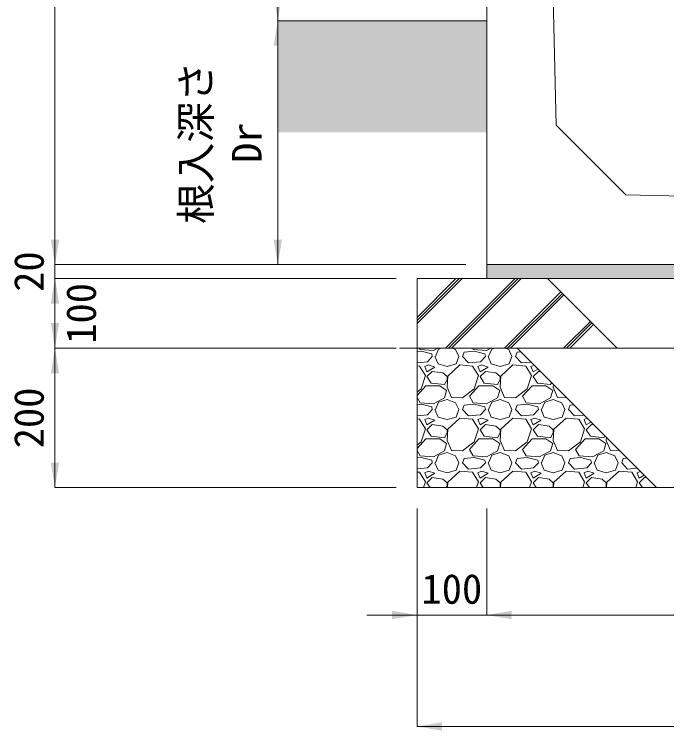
# Model space of a CAD drawing. Units: millimetres at full size, sheet at 1:40; some dimension numbers follow another scale. Extents: x 221193 to 264773, y 874627 to 883926.
# Drawn here: x 227187 to 228124, y 879090 to 880118 of the extents above; entities that cross this region are included whole.
import ezdxf
from ezdxf.enums import TextEntityAlignment as Align

# ---------------------------------------------------------------- set-up
doc = ezdxf.new("R2010")
doc.units = ezdxf.units.MM
doc.header["$LTSCALE"] = 40
for name, color, linetype, lineweight in [('0_2', 7, 'Continuous', 15), ('ハッチング', 7, 'Continuous', 5), ('寸法線', 7, 'Continuous', 13), ('本体', 2, 'Continuous', 20), ('舗装・基礎', 3, 'Continuous', 13), ('補助線', 8, 'Continuous', 13)]:
    doc.layers.add(name, color=color, linetype=linetype, lineweight=lineweight)
doc.layers.add('ハッチング_モルタル', color=30, linetype='Continuous')
doc.layers.add('ハッチング_土質', color=30, linetype='Continuous')
doc.styles.add('ＭＳ ゴシック', font='')
doc.styles.get('ＭＳ ゴシック').set_extended_font_data('MS Gothic')

# ---------------------------------------------------------------- blocks, each defined once
blk = doc.blocks.new('filled_arrow')
at = {"color": 0, "linetype": 'Continuous', "lineweight": -2}
blk.add_solid([(7.5, 1.25), (0, 0), (7.5, -1.25)], dxfattribs=at)

msp = doc.modelspace()

# ---------------------------------------------------------------- hatches: boundary and pattern name
at = {"layer": 'ハッチング'}
h = msp.add_hatch(dxfattribs=at)
h.set_pattern_fill('USER', color=256, style=0, pattern_type=2)
h.set_pattern_definition([(45, (122598.04, 889066.03), (-42.42641, 42.42641), []), (45, (122602.39, 889066.03), (-42.42641, 42.42641), []), (45, (122606.74, 889066.03), (-42.42641, 42.42641), [])])
h.paths.add_polyline_path([(228053.33, 879638.46), (227953.34, 879738.46), (227765.83, 879738.46), (227765.83, 879638.46)])
at = {"layer": 'ハッチング_モルタル'}
msp.add_hatch(color=256, dxfattribs=at).paths.add_polyline_path([(227865.83, 879758.46), (227865.83, 879738.46), (228815.83, 879738.46), (228815.83, 879758.46), (228965.83, 879758.46)])
at = {"layer": 'ハッチング_土質'}
msp.add_hatch(color=256, dxfattribs=at).paths.add_polyline_path([(227565.85, 880108.46), (227565.85, 879948.46), (227865.83, 879948.46), (227865.83, 880108.46)])

# ---------------------------------------------------------------- linework, layer by layer
at = {"layer": '0_2', "lineweight": 13}
for p, q in [((227865.83, 879758.46), (227865.83, 879738.46)), ((227765.83, 879638.46), (228053.33, 879638.46)), ((228053.33, 879438.46), (228778.33, 879438.46))]:
    msp.add_line(p, q, dxfattribs=at)
at = {"layer": '0_2'}
for p, q in [((227765.83, 879738.46), (228915.83, 879738.46)), ((227765.83, 879738.46), (227765.83, 879438.46)), ((227740.83, 879638.46), (228915.83, 879638.46)), ((228915.83, 879438.46), (227765.83, 879438.46))]:
    msp.add_line(p, q, dxfattribs=at)
at = {"layer": 'ハッチング'}
for p, q in [((227771.75, 879634.26), (227765.83, 879633.64)), ((227770.22, 879636.55), (227769.11, 879638.46)), ((227789.27, 879635.02), (227770.22, 879636.55)), ((227786.99, 879630.45), (227771.75, 879634.26)), ((227795.83, 879638.46), (227789.27, 879635.02)), ((227792.32, 879626.64), (227796.89, 879637.31)), ((227796.89, 879637.31), (227800.57, 879638.46)), ((227816.18, 879638.46), (227821.28, 879636.55)), ((227821.28, 879636.55), (227825.85, 879626.64)), ((227847.95, 879634.26), (227833.47, 879632.74)), ((227846.42, 879636.55), (227845.31, 879638.46)), ((227865.47, 879635.02), (227846.42, 879636.55)), ((227863.19, 879630.45), (227847.95, 879634.26)), ((227872.03, 879638.46), (227865.47, 879635.02)), ((227868.52, 879626.64), (227873.09, 879637.31)), ((227873.09, 879637.31), (227876.77, 879638.46)), ((227892.38, 879638.46), (227897.48, 879636.55)), ((227897.48, 879636.55), (227902.05, 879626.64)), ((227787.75, 879626.64), (227780.89, 879619.02)), ((227787.75, 879626.64), (227786.99, 879630.45)), ((227791.56, 879626.64), (227796.13, 879615.97)), ((227822.04, 879615.97), (227825.85, 879626.64)), ((227831.18, 879626.64), (227833.47, 879632.74)), ((227839.56, 879617.5), (227831.18, 879626.64)), ((227863.95, 879626.64), (227857.09, 879619.02)), ((227863.95, 879626.64), (227863.19, 879630.45)), ((227867.76, 879626.64), (227872.33, 879615.97)), ((227898.24, 879615.97), (227902.05, 879626.64)), ((227907.38, 879626.64), (227909.67, 879632.74)), ((227915.76, 879617.5), (227907.38, 879626.64)), ((227914.77, 879633.28), (227909.67, 879632.74)), ((227780.89, 879619.02), (227765.83, 879617.71)), ((227782.41, 879614.45), (227777.08, 879612.16)), ((227791.56, 879611.4), (227782.41, 879614.45)), ((227796.13, 879615.97), (227809.08, 879612.16)), ((227809.08, 879612.16), (227822.04, 879615.97)), ((227827.37, 879614.45), (227809.85, 879598.45)), ((227845.66, 879612.93), (227827.37, 879614.45)), ((227857.09, 879619.02), (227839.56, 879617.5)), ((227858.61, 879614.45), (227853.28, 879612.16)), ((227867.76, 879611.4), (227858.61, 879614.45)), ((227872.33, 879615.97), (227885.28, 879612.16)), ((227885.28, 879612.16), (227898.24, 879615.97)), ((227903.57, 879614.45), (227886.05, 879598.45)), ((227921.86, 879612.93), (227903.57, 879614.45)), ((227929.36, 879618.68), (227915.76, 879617.5)), ((227933.96, 879614.08), (227929.48, 879612.16)), ((227769.46, 879612.93), (227765.83, 879613.23)), ((227777.84, 879599.21), (227769.46, 879612.93)), ((227777.08, 879612.16), (227780.13, 879604.54)), ((227780.13, 879604.54), (227791.56, 879611.4)), ((227787.75, 879605.31), (227780.13, 879597.69)), ((227802.99, 879603.02), (227787.75, 879605.31)), ((227854.04, 879599.21), (227845.66, 879612.93)), ((227853.28, 879612.16), (227856.33, 879604.54)), ((227856.33, 879604.54), (227867.76, 879611.4)), ((227863.95, 879605.31), (227856.33, 879597.69)), ((227879.19, 879603.02), (227863.95, 879605.31)), ((227930.24, 879599.21), (227921.86, 879612.93)), ((227929.48, 879612.16), (227932.53, 879604.54)), ((227932.53, 879604.54), (227939.39, 879608.66)), ((227940.15, 879605.31), (227932.53, 879597.69)), ((227943.19, 879604.85), (227940.15, 879605.31)), ((227771.75, 879580.16), (227777.84, 879599.21)), ((227780.13, 879597.69), (227786.22, 879588.54)), ((227809.08, 879597.69), (227802.99, 879603.02)), ((227805.27, 879586.26), (227809.08, 879593.11)), ((227809.85, 879598.45), (227809.08, 879582.45)), ((227809.08, 879593.11), (227809.08, 879597.69)), ((227847.95, 879580.16), (227854.04, 879599.21)), ((227856.33, 879597.69), (227862.42, 879588.54)), ((227885.28, 879597.69), (227879.19, 879603.02)), ((227881.47, 879586.26), (227885.28, 879593.11)), ((227886.05, 879598.45), (227885.28, 879582.45)), ((227885.28, 879593.11), (227885.28, 879597.69)), ((227924.15, 879580.16), (227930.24, 879599.21)), ((227932.53, 879597.69), (227938.62, 879588.54)), ((227765.83, 879570.54), (227778.6, 879584.73)), ((227778.6, 879584.73), (227798.42, 879584.73)), ((227786.22, 879588.54), (227805.27, 879586.26)), ((227798.42, 879584.73), (227808.32, 879577.87)), ((227841.09, 879569.49), (227854.8, 879584.73)), ((227854.8, 879584.73), (227874.62, 879584.73)), ((227862.42, 879588.54), (227881.47, 879586.26)), ((227874.62, 879584.73), (227884.52, 879577.87)), ((227917.29, 879569.49), (227931, 879584.73)), ((227931, 879584.73), (227950.82, 879584.73)), ((227938.62, 879588.54), (227957.67, 879586.26)), ((227950.82, 879584.73), (227960.72, 879577.87)), ((227957.67, 879586.26), (227959.14, 879588.9)), ((227961.67, 879586.37), (227961.48, 879582.45)), ((227765.83, 879575.59), (227771.75, 879580.16)), ((227808.32, 879577.87), (227805.27, 879567.21)), ((227809.08, 879582.45), (227815.18, 879567.97)), ((227831.18, 879567.21), (227847.95, 879580.16)), ((227884.52, 879577.87), (227881.47, 879567.21)), ((227885.28, 879582.45), (227891.38, 879567.97)), ((227907.38, 879567.21), (227924.15, 879580.16)), ((227960.72, 879577.87), (227957.67, 879567.21)), ((227961.48, 879582.45), (227967.58, 879567.97)), ((227770.22, 879560.35), (227765.83, 879567.87)), ((227805.27, 879567.21), (227789.27, 879558.82)), ((227796.89, 879561.11), (227809.08, 879564.92)), ((227809.08, 879564.92), (227821.28, 879560.35)), ((227815.18, 879567.97), (227831.18, 879567.21)), ((227846.42, 879560.35), (227841.09, 879569.49)), ((227881.47, 879567.21), (227865.47, 879558.82)), ((227873.09, 879561.11), (227885.28, 879564.92)), ((227885.28, 879564.92), (227897.48, 879560.35)), ((227891.38, 879567.97), (227907.38, 879567.21)), ((227922.62, 879560.35), (227917.29, 879569.49)), ((227957.67, 879567.21), (227941.67, 879558.82)), ((227949.29, 879561.11), (227961.48, 879564.92)), ((227961.48, 879564.92), (227973.68, 879560.35)), ((227967.58, 879567.97), (227980.7, 879567.34)), ((227771.75, 879558.06), (227765.83, 879557.44)), ((227789.27, 879558.82), (227770.22, 879560.35)), ((227786.99, 879554.25), (227771.75, 879558.06)), ((227787.75, 879550.44), (227786.99, 879554.25)), ((227792.32, 879550.44), (227796.89, 879561.11)), ((227821.28, 879560.35), (227825.85, 879550.44)), ((227831.18, 879550.44), (227833.47, 879556.54)), ((227847.95, 879558.06), (227833.47, 879556.54)), ((227865.47, 879558.82), (227846.42, 879560.35)), ((227863.19, 879554.25), (227847.95, 879558.06)), ((227863.95, 879550.44), (227863.19, 879554.25)), ((227868.52, 879550.44), (227873.09, 879561.11)), ((227897.48, 879560.35), (227902.05, 879550.44)), ((227907.38, 879550.44), (227909.67, 879556.54)), ((227924.15, 879558.06), (227909.67, 879556.54)), ((227941.67, 879558.82), (227922.62, 879560.35)), ((227939.39, 879554.25), (227924.15, 879558.06)), ((227940.15, 879550.44), (227939.39, 879554.25)), ((227944.72, 879550.44), (227949.29, 879561.11)), ((227973.68, 879560.35), (227978.25, 879550.44)), ((227983.58, 879550.44), (227985.87, 879556.54)), ((227990.97, 879557.08), (227985.87, 879556.54)), ((227780.89, 879542.82), (227765.83, 879541.51)), ((227787.75, 879550.44), (227780.89, 879542.82)), ((227791.56, 879550.44), (227796.13, 879539.77)), ((227822.04, 879539.77), (227825.85, 879550.44)), ((227839.56, 879541.3), (227831.18, 879550.44)), ((227857.09, 879542.82), (227839.56, 879541.3)), ((227863.95, 879550.44), (227857.09, 879542.82)), ((227867.76, 879550.44), (227872.33, 879539.77)), ((227898.24, 879539.77), (227902.05, 879550.44)), ((227915.76, 879541.3), (227907.38, 879550.44)), ((227933.29, 879542.82), (227915.76, 879541.3)), ((227940.15, 879550.44), (227933.29, 879542.82)), ((227943.96, 879550.44), (227948.53, 879539.77)), ((227974.44, 879539.77), (227978.25, 879550.44)), ((227991.96, 879541.3), (227983.58, 879550.44)), ((228005.56, 879542.48), (227991.96, 879541.3)), ((227769.46, 879536.73), (227765.83, 879537.03)), ((227777.84, 879523.01), (227769.46, 879536.73)), ((227782.41, 879538.25), (227777.08, 879535.96)), ((227777.08, 879535.96), (227780.13, 879528.34)), ((227780.13, 879528.34), (227791.56, 879535.2)), ((227791.56, 879535.2), (227782.41, 879538.25)), ((227796.13, 879539.77), (227809.08, 879535.96)), ((227809.08, 879535.96), (227822.04, 879539.77)), ((227827.37, 879538.25), (227809.85, 879522.25)), ((227845.66, 879536.73), (227827.37, 879538.25)), ((227854.04, 879523.01), (227845.66, 879536.73)), ((227858.61, 879538.25), (227853.28, 879535.96)), ((227853.28, 879535.96), (227856.33, 879528.34)), ((227856.33, 879528.34), (227867.76, 879535.2)), ((227867.76, 879535.2), (227858.61, 879538.25)), ((227872.33, 879539.77), (227885.28, 879535.96)), ((227885.28, 879535.96), (227898.24, 879539.77)), ((227903.57, 879538.25), (227886.05, 879522.25)), ((227921.86, 879536.73), (227903.57, 879538.25)), ((227930.24, 879523.01), (227921.86, 879536.73)), ((227934.81, 879538.25), (227929.48, 879535.96)), ((227929.48, 879535.96), (227932.53, 879528.34)), ((227932.53, 879528.34), (227943.96, 879535.2)), ((227943.96, 879535.2), (227934.81, 879538.25)), ((227948.53, 879539.77), (227961.48, 879535.96)), ((227961.48, 879535.96), (227974.44, 879539.77)), ((227979.77, 879538.25), (227962.25, 879522.25)), ((227998.06, 879536.73), (227979.77, 879538.25)), ((228006.44, 879523.01), (227998.06, 879536.73)), ((228010.16, 879537.88), (228005.68, 879535.96)), ((228005.68, 879535.96), (228008.73, 879528.34)), ((228008.73, 879528.34), (228015.58, 879532.46)), ((227771.75, 879503.96), (227777.84, 879523.01)), ((227787.75, 879529.11), (227780.13, 879521.49)), ((227780.13, 879521.49), (227786.22, 879512.34)), ((227802.99, 879526.82), (227787.75, 879529.11)), ((227809.08, 879521.49), (227802.99, 879526.82)), ((227809.85, 879522.25), (227809.08, 879506.25)), ((227809.08, 879516.91), (227809.08, 879521.49)), ((227847.95, 879503.96), (227854.04, 879523.01)), ((227863.95, 879529.11), (227856.33, 879521.49)), ((227856.33, 879521.49), (227862.42, 879512.34)), ((227879.19, 879526.82), (227863.95, 879529.11)), ((227885.28, 879521.49), (227879.19, 879526.82)), ((227886.05, 879522.25), (227885.28, 879506.25)), ((227885.28, 879516.91), (227885.28, 879521.49)), ((227924.15, 879503.96), (227930.24, 879523.01)), ((227940.15, 879529.11), (227932.53, 879521.49)), ((227932.53, 879521.49), (227938.62, 879512.34)), ((227955.39, 879526.82), (227940.15, 879529.11)), ((227961.48, 879521.49), (227955.39, 879526.82)), ((227962.25, 879522.25), (227961.48, 879506.25)), ((227961.48, 879516.91), (227961.48, 879521.49)), ((228000.35, 879503.96), (228006.44, 879523.01)), ((228016.35, 879529.11), (228008.73, 879521.49)), ((228008.73, 879521.49), (228014.82, 879512.34)), ((228019.39, 879528.65), (228016.35, 879529.11)), ((227786.22, 879512.34), (227805.27, 879510.06)), ((227805.27, 879510.06), (227809.08, 879516.91)), ((227862.42, 879512.34), (227881.47, 879510.06)), ((227881.47, 879510.06), (227885.28, 879516.91)), ((227938.62, 879512.34), (227957.67, 879510.06)), ((227957.67, 879510.06), (227961.48, 879516.91)), ((228014.82, 879512.34), (228033.87, 879510.06)), ((228033.87, 879510.06), (228035.34, 879512.7)), ((227765.83, 879494.34), (227778.6, 879508.53)), ((227765.83, 879499.39), (227771.75, 879503.96)), ((227778.6, 879508.53), (227798.42, 879508.53)), ((227798.42, 879508.53), (227808.32, 879501.67)), ((227808.32, 879501.67), (227805.27, 879491.01)), ((227809.08, 879506.25), (227815.18, 879491.77)), ((227831.18, 879491.01), (227847.95, 879503.96)), ((227841.09, 879493.29), (227854.8, 879508.53)), ((227854.8, 879508.53), (227874.62, 879508.53)), ((227874.62, 879508.53), (227884.52, 879501.67)), ((227884.52, 879501.67), (227881.47, 879491.01)), ((227885.28, 879506.25), (227891.38, 879491.77)), ((227907.38, 879491.01), (227924.15, 879503.96)), ((227917.29, 879493.29), (227931, 879508.53)), ((227931, 879508.53), (227950.82, 879508.53)), ((227950.82, 879508.53), (227960.72, 879501.67)), ((227960.72, 879501.67), (227957.67, 879491.01)), ((227961.48, 879506.25), (227967.58, 879491.77)), ((227983.58, 879491.01), (228000.35, 879503.96)), ((227993.49, 879493.29), (228007.2, 879508.53)), ((228007.2, 879508.53), (228027.02, 879508.53)), ((228027.02, 879508.53), (228036.92, 879501.67)), ((228036.92, 879501.67), (228033.87, 879491.01)), ((228037.87, 879510.17), (228037.68, 879506.25)), ((228037.68, 879506.25), (228043.78, 879491.77)), ((227770.22, 879484.15), (227765.83, 879491.67)), ((227805.27, 879491.01), (227789.27, 879482.62)), ((227815.18, 879491.77), (227831.18, 879491.01)), ((227846.42, 879484.15), (227841.09, 879493.29)), ((227881.47, 879491.01), (227865.47, 879482.62)), ((227891.38, 879491.77), (227907.38, 879491.01)), ((227922.62, 879484.15), (227917.29, 879493.29)), ((227957.67, 879491.01), (227941.67, 879482.62)), ((227967.58, 879491.77), (227983.58, 879491.01)), ((227998.82, 879484.15), (227993.49, 879493.29)), ((228033.87, 879491.01), (228017.87, 879482.62)), ((228043.78, 879491.77), (228056.9, 879491.14)), ((227771.75, 879481.86), (227765.83, 879481.24)), ((227789.27, 879482.62), (227770.22, 879484.15)), ((227786.99, 879478.05), (227771.75, 879481.86)), ((227792.32, 879474.24), (227796.89, 879484.91)), ((227796.89, 879484.91), (227809.08, 879488.72)), ((227809.08, 879488.72), (227821.28, 879484.15)), ((227821.28, 879484.15), (227825.85, 879474.24)), ((227831.18, 879474.24), (227833.47, 879480.34)), ((227847.95, 879481.86), (227833.47, 879480.34)), ((227865.47, 879482.62), (227846.42, 879484.15)), ((227863.19, 879478.05), (227847.95, 879481.86)), ((227868.52, 879474.24), (227873.09, 879484.91)), ((227873.09, 879484.91), (227885.28, 879488.72)), ((227885.28, 879488.72), (227897.48, 879484.15)), ((227897.48, 879484.15), (227902.05, 879474.24)), ((227907.38, 879474.24), (227909.67, 879480.34)), ((227924.15, 879481.86), (227909.67, 879480.34)), ((227941.67, 879482.62), (227922.62, 879484.15)), ((227939.39, 879478.05), (227924.15, 879481.86)), ((227944.72, 879474.24), (227949.29, 879484.91)), ((227949.29, 879484.91), (227961.48, 879488.72)), ((227961.48, 879488.72), (227973.68, 879484.15)), ((227973.68, 879484.15), (227978.25, 879474.24)), ((227983.58, 879474.24), (227985.87, 879480.34)), ((228000.35, 879481.86), (227985.87, 879480.34)), ((228017.87, 879482.62), (227998.82, 879484.15)), ((228015.59, 879478.05), (228000.35, 879481.86)), ((228020.92, 879474.24), (228025.49, 879484.91)), ((228025.49, 879484.91), (228037.68, 879488.72)), ((228037.68, 879488.72), (228049.88, 879484.15)), ((228049.88, 879484.15), (228054.45, 879474.24)), ((228059.78, 879474.24), (228062.07, 879480.34)), ((228067.17, 879480.88), (228062.07, 879480.34)), ((227787.75, 879474.24), (227780.89, 879466.62)), ((227787.75, 879474.24), (227786.99, 879478.05)), ((227791.56, 879474.24), (227796.13, 879463.57)), ((227822.04, 879463.57), (227825.85, 879474.24)), ((227839.56, 879465.1), (227831.18, 879474.24)), ((227863.95, 879474.24), (227857.09, 879466.62)), ((227863.95, 879474.24), (227863.19, 879478.05)), ((227867.76, 879474.24), (227872.33, 879463.57)), ((227898.24, 879463.57), (227902.05, 879474.24)), ((227915.76, 879465.1), (227907.38, 879474.24)), ((227940.15, 879474.24), (227933.29, 879466.62)), ((227940.15, 879474.24), (227939.39, 879478.05)), ((227943.96, 879474.24), (227948.53, 879463.57)), ((227974.44, 879463.57), (227978.25, 879474.24)), ((227991.96, 879465.1), (227983.58, 879474.24)), ((228016.35, 879474.24), (228009.49, 879466.62)), ((228016.35, 879474.24), (228015.59, 879478.05)), ((228020.16, 879474.24), (228024.73, 879463.57)), ((228050.64, 879463.57), (228054.45, 879474.24)), ((228068.16, 879465.1), (228059.78, 879474.24)), ((227780.89, 879466.62), (227765.83, 879465.31)), ((227769.46, 879460.53), (227765.83, 879460.83)), ((227777.84, 879446.81), (227769.46, 879460.53)), ((227782.41, 879462.05), (227777.08, 879459.76)), ((227777.08, 879459.76), (227780.13, 879452.14)), ((227791.56, 879459), (227782.41, 879462.05)), ((227796.13, 879463.57), (227809.08, 879459.76)), ((227809.08, 879459.76), (227822.04, 879463.57)), ((227827.37, 879462.05), (227809.85, 879446.05)), ((227845.66, 879460.53), (227827.37, 879462.05)), ((227857.09, 879466.62), (227839.56, 879465.1)), ((227854.04, 879446.81), (227845.66, 879460.53)), ((227858.61, 879462.05), (227853.28, 879459.76)), ((227853.28, 879459.76), (227856.33, 879452.14)), ((227867.76, 879459), (227858.61, 879462.05)), ((227872.33, 879463.57), (227885.28, 879459.76)), ((227885.28, 879459.76), (227898.24, 879463.57)), ((227903.57, 879462.05), (227886.05, 879446.05)), ((227921.86, 879460.53), (227903.57, 879462.05)), ((227933.29, 879466.62), (227915.76, 879465.1)), ((227930.24, 879446.81), (227921.86, 879460.53)), ((227934.81, 879462.05), (227929.48, 879459.76)), ((227929.48, 879459.76), (227932.53, 879452.14)), ((227943.96, 879459), (227934.81, 879462.05)), ((227948.53, 879463.57), (227961.48, 879459.76)), ((227961.48, 879459.76), (227974.44, 879463.57)), ((227979.77, 879462.05), (227962.25, 879446.05)), ((227998.06, 879460.53), (227979.77, 879462.05)), ((228009.49, 879466.62), (227991.96, 879465.1)), ((228006.44, 879446.81), (227998.06, 879460.53)), ((228011.01, 879462.05), (228005.68, 879459.76)), ((228005.68, 879459.76), (228008.73, 879452.14)), ((228020.16, 879459), (228011.01, 879462.05)), ((228024.73, 879463.57), (228037.68, 879459.76)), ((228037.68, 879459.76), (228050.64, 879463.57)), ((228055.97, 879462.05), (228038.45, 879446.05)), ((228074.26, 879460.53), (228055.97, 879462.05)), ((228081.76, 879466.28), (228068.16, 879465.1)), ((228082.64, 879446.81), (228074.26, 879460.53)), ((228086.36, 879461.68), (228081.88, 879459.76)), ((228081.88, 879459.76), (228084.93, 879452.14)), ((227780.13, 879452.14), (227791.56, 879459)), ((227787.75, 879452.91), (227780.13, 879445.29)), ((227802.99, 879450.62), (227787.75, 879452.91)), ((227809.08, 879445.29), (227802.99, 879450.62)), ((227856.33, 879452.14), (227867.76, 879459)), ((227863.95, 879452.91), (227856.33, 879445.29)), ((227879.19, 879450.62), (227863.95, 879452.91)), ((227885.28, 879445.29), (227879.19, 879450.62)), ((227932.53, 879452.14), (227943.96, 879459)), ((227940.15, 879452.91), (227932.53, 879445.29)), ((227955.39, 879450.62), (227940.15, 879452.91)), ((227961.48, 879445.29), (227955.39, 879450.62)), ((228008.73, 879452.14), (228020.16, 879459)), ((228016.35, 879452.91), (228008.73, 879445.29)), ((228031.59, 879450.62), (228016.35, 879452.91)), ((228037.68, 879445.29), (228031.59, 879450.62)), ((228084.93, 879452.14), (228091.78, 879456.26)), ((228092.55, 879452.91), (228084.93, 879445.29)), ((228095.59, 879452.45), (228092.55, 879452.91)), ((227775.17, 879438.46), (227777.84, 879446.81)), ((227780.13, 879445.29), (227784.68, 879438.46)), ((227807.83, 879438.46), (227809.08, 879440.71)), ((227809.08, 879440.71), (227809.08, 879445.29)), ((227809.85, 879446.05), (227809.48, 879438.46)), ((227851.37, 879438.46), (227854.04, 879446.81)), ((227856.33, 879445.29), (227860.88, 879438.46)), ((227884.03, 879438.46), (227885.28, 879440.71)), ((227885.28, 879440.71), (227885.28, 879445.29)), ((227886.05, 879446.05), (227885.68, 879438.46)), ((227927.57, 879438.46), (227930.24, 879446.81)), ((227932.53, 879445.29), (227937.08, 879438.46)), ((227960.23, 879438.46), (227961.48, 879440.71)), ((227961.48, 879440.71), (227961.48, 879445.29)), ((227962.25, 879446.05), (227961.88, 879438.46)), ((228003.77, 879438.46), (228006.44, 879446.81)), ((228008.73, 879445.29), (228013.28, 879438.46)), ((228036.43, 879438.46), (228037.68, 879440.71)), ((228037.68, 879440.71), (228037.68, 879445.29)), ((228038.45, 879446.05), (228038.08, 879438.46)), ((228079.97, 879438.46), (228082.64, 879446.81)), ((228084.93, 879445.29), (228089.48, 879438.46))]:
    msp.add_line(p, q, dxfattribs=at)
at = {"layer": '寸法線'}
for p, q in [((227245.86, 881008.46), (227245.86, 879758.46)), ((227565.85, 880108.46), (227565.85, 881008.46)), ((227565.85, 879758.46), (227565.85, 880108.46)), ((227245.86, 879702.46), (227245.86, 879794.46)), ((227835.83, 879758.46), (227245.86, 879758.46)), ((227735.83, 879758.46), (227245.86, 879758.46)), ((227835.83, 879758.46), (227565.85, 879758.46)), ((227245.86, 879638.46), (227245.86, 879738.46)), ((227735.83, 879738.46), (227245.86, 879738.46)), ((227735.83, 879738.46), (227245.86, 879738.46)), ((227245.86, 879438.46), (227245.86, 879638.46)), ((227735.83, 879638.46), (227245.86, 879638.46)), ((227735.83, 879638.46), (227245.86, 879638.46)), ((227735.83, 879438.46), (227245.86, 879438.46)), ((227765.83, 879408.46), (227765.83, 879255.63)), ((227765.83, 879408.46), (227765.83, 879095.63)), ((227865.83, 879408.46), (227865.83, 879255.63)), ((227865.83, 879408.46), (227865.83, 879255.63)), ((227937.83, 879255.63), (227693.83, 879255.63)), ((227865.83, 879255.63), (228815.83, 879255.63)), ((227765.83, 879095.63), (228915.83, 879095.63))]:
    msp.add_line(p, q, dxfattribs=at)
at = {"layer": '本体'}
for p, q in [((227865.83, 879758.46), (227865.83, 880999.46)), ((227965.83, 879958.46), (227945.83, 880758.41)), ((227965.83, 879958.46), (228065.83, 879858.46)), ((228065.83, 879858.46), (228815.83, 879841.46)), ((227865.83, 879758.46), (228815.83, 879758.46))]:
    msp.add_line(p, q, dxfattribs=at)
at = {"layer": '舗装・基礎'}
msp.add_line((227565.85, 880108.46), (227865.83, 880108.46), dxfattribs=at)
at = {"layer": '補助線'}
for p, q in [((228053.33, 879638.46), (227953.34, 879738.46)), ((228109.58, 879438.46), (227909.58, 879638.46))]:
    msp.add_line(p, q, dxfattribs=at)

# ---------------------------------------------------------------- block references
at = {"layer": '寸法線', "xscale": 4.8, "yscale": 4.8}
for p, rotation in [((227565.85, 880108.46), 90), ((227565.85, 880108.46), 270), ((227245.86, 879758.46), 90), ((227565.85, 879758.46), 90), ((227245.86, 879738.46), 270), ((227245.86, 879638.46), 90), ((227245.86, 879638.46), 270), ((227245.86, 879438.46), 90), ((227765.83, 879255.63), 180)]:
    msp.add_blockref('filled_arrow', p, dxfattribs=dict(at, rotation=rotation))
for p in [(227865.83, 879255.63), (227865.83, 879255.63), (227765.83, 879095.63)]:
    msp.add_blockref('filled_arrow', p, dxfattribs=at)

# ---------------------------------------------------------------- texts
at = {"layer": '寸法線', "style": 'ＭＳ ゴシック'}
for s, p in [('根入深さ', (227482.28, 879816.91)), ('Dr', (227555.41, 879904.32))]:
    msp.add_text(s, height=42.72, rotation=90, dxfattribs=at).set_placement(p, align=Align.BOTTOM_LEFT)
for s, p in [('20', (227208.36, 879748.46)), ('100', (227283.36, 879688.46)), ('200', (227208.36, 879538.46))]:
    msp.add_text(s, height=42.72, rotation=90, dxfattribs=at).set_placement(p, align=Align.MIDDLE_CENTER)
msp.add_text('100', height=42.72, dxfattribs=at).set_placement((227815.83, 879293.13), align=Align.MIDDLE_CENTER)

doc.saveas('drawing.dxf')
